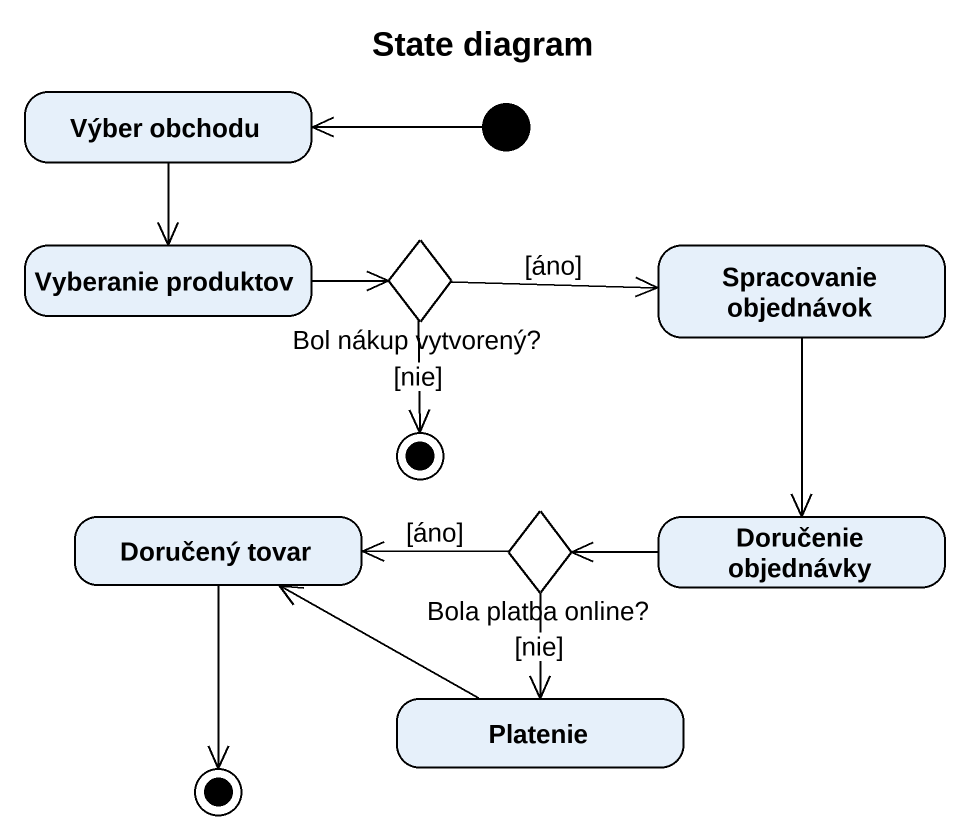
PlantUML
@startuml
title State diagram
hide empty description
state "Výber obchodu" as Výber_obchodu
state "Vyberanie produktov" as Vyberanie_produktov
state "Bol nákup vytvorený?" as Bol_nákup_vytvorený <<choice>>
state "Spracovanie objednávok" as Spracovanie_objednávok
state final1 <<end>>
state "Doručený tovar" as Doručený_tovar
state "Bola platba online?" as Bola_platba_online <<choice>>
state "Doručenie objednávky" as Doručenie_objednávky
state final2 <<end>>
state Platenie
[*] -left-> Výber_obchodu
Výber_obchodu --> Vyberanie_produktov
Vyberanie_produktov -right-> Bol_nákup_vytvorený
Bol_nákup_vytvorený -right-> Spracovanie_objednávok : [áno]
Bol_nákup_vytvorený --> final1 : [nie]
Spracovanie_objednávok --> Doručenie_objednávky
Doručený_tovar --> final2
Bola_platba_online -left-> Doručený_tovar : [áno]
Bola_platba_online --> Platenie : [nie]
Doručenie_objednávky -left-> Bola_platba_online
Platenie -left-> Doručený_tovar
@enduml
